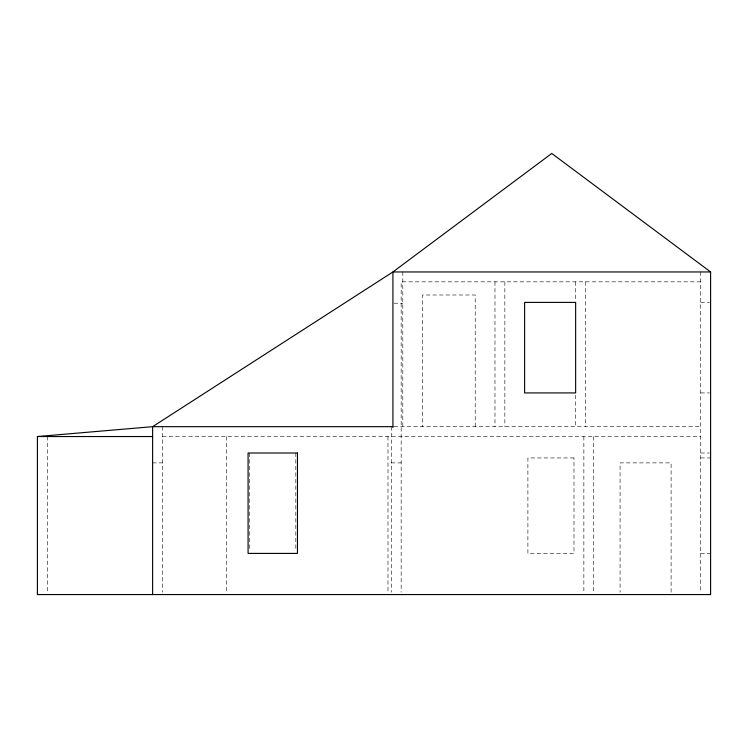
<?xml version="1.0" encoding="UTF-8"?>
<svg xmlns="http://www.w3.org/2000/svg" width="748" height="748" viewBox="0 0 748 748"><rect width="100%" height="100%" fill="white"/><g stroke="black" fill="none" stroke-linecap="round" stroke-linejoin="round"><path stroke-width="0.56" stroke-dasharray="3.74 2.81" d="M700.726 281.828L401.162 281.828L401.162 592.238M700.726 302.398L709.506 302.398M394.028 303.221L402.807 303.221M700.726 392.924L709.506 392.924M394.028 426.669L700.726 426.669M162.494 436.542L700.726 436.542M700.726 453.008L709.506 453.008M700.726 457.944L710.6 457.944M152.62 462.881L162.494 462.881M391.279 462.881L401.162 462.881M700.726 553.408L710.6 553.408M700.726 271.954L700.726 592.238M671.096 592.229L671.096 462.881L620.073 462.881L620.073 592.229M593.734 436.542L593.734 592.238M585.506 281.828L585.506 426.669M583.861 436.542L583.861 592.238M575.633 281.828L575.633 300.518M575.633 395.131L575.633 426.669M504.853 281.828L504.853 426.669M494.98 281.828L494.98 426.669M475.223 426.669L475.223 294.993L422.555 294.993L422.555 426.669M402.807 271.954L402.807 426.669M391.279 426.669L391.279 592.238M387.988 436.542L387.988 592.238M295.815 453.008L295.815 551.08M249.729 453.008L249.729 551.08M226.681 436.542L226.681 592.238M162.494 426.669L162.494 592.238M47.274 436.542L47.274 592.238M573.987 457.944L527.901 457.944L527.901 553.408L573.987 553.408L573.987 457.944"/><path stroke-width="1.12" d="M152.62 594.557L152.62 426.669L392.924 271.954L551.762 153.443L710.6 271.954L710.6 594.557L37.4 594.557L37.4 436.542L152.62 426.669L392.924 426.669M710.6 271.954L392.924 271.954L392.924 427.332M37.4 436.542L152.62 436.542M575.633 302.398L524.61 302.398L524.61 392.924L575.633 392.924L575.633 302.398M297.461 453.008L248.084 453.008L248.084 553.408L297.461 553.408L297.461 453.008"/></g></svg>
